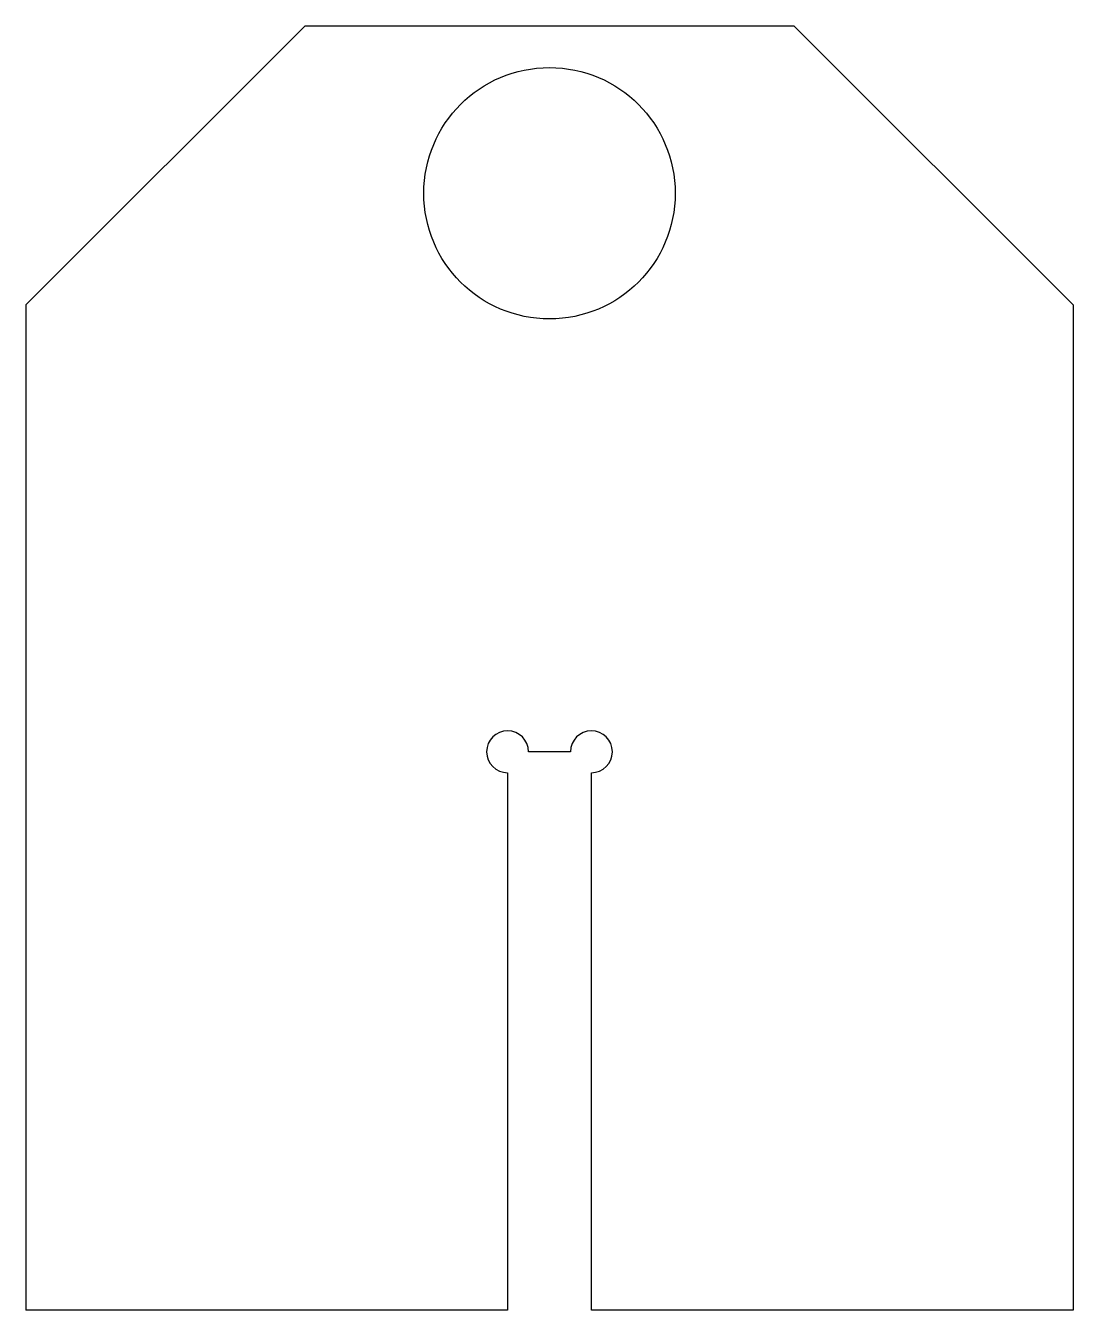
# Model space of a CAD drawing. Header units: millimetres. Extents: x -37.5 to 37.5, y 160 to 252.
import ezdxf

# ---------------------------------------------------------------- set-up
doc = ezdxf.new("R2010")
doc.units = ezdxf.units.MM

msp = doc.modelspace()

# ---------------------------------------------------------------- linework, layer by layer
at = {"color": 7, "linetype": 'Continuous', "lineweight": 25}
for p, q in [((-37.5, 232), (-17.5, 252)), ((-17.5, 252), (17.5, 252)), ((17.5, 252), (37.5, 232)), ((-37.5, 232), (-37.5, 160)), ((37.5, 232), (37.5, 160)), ((1.5, 200), (-1.5, 200)), ((-3, 198.5), (-3, 160)), ((3, 160), (3, 198.5)), ((-3, 160), (-37.5, 160)), ((37.5, 160), (3, 160))]:
    msp.add_line(p, q, dxfattribs=at)
msp.add_circle((0, 240), 9, dxfattribs=at)
for centre, start, end in [((-3, 200), 0, 270), ((3, 200), 270, 180)]:
    msp.add_arc(centre, 1.5, start, end, dxfattribs=at)

doc.saveas('drawing.dxf')
